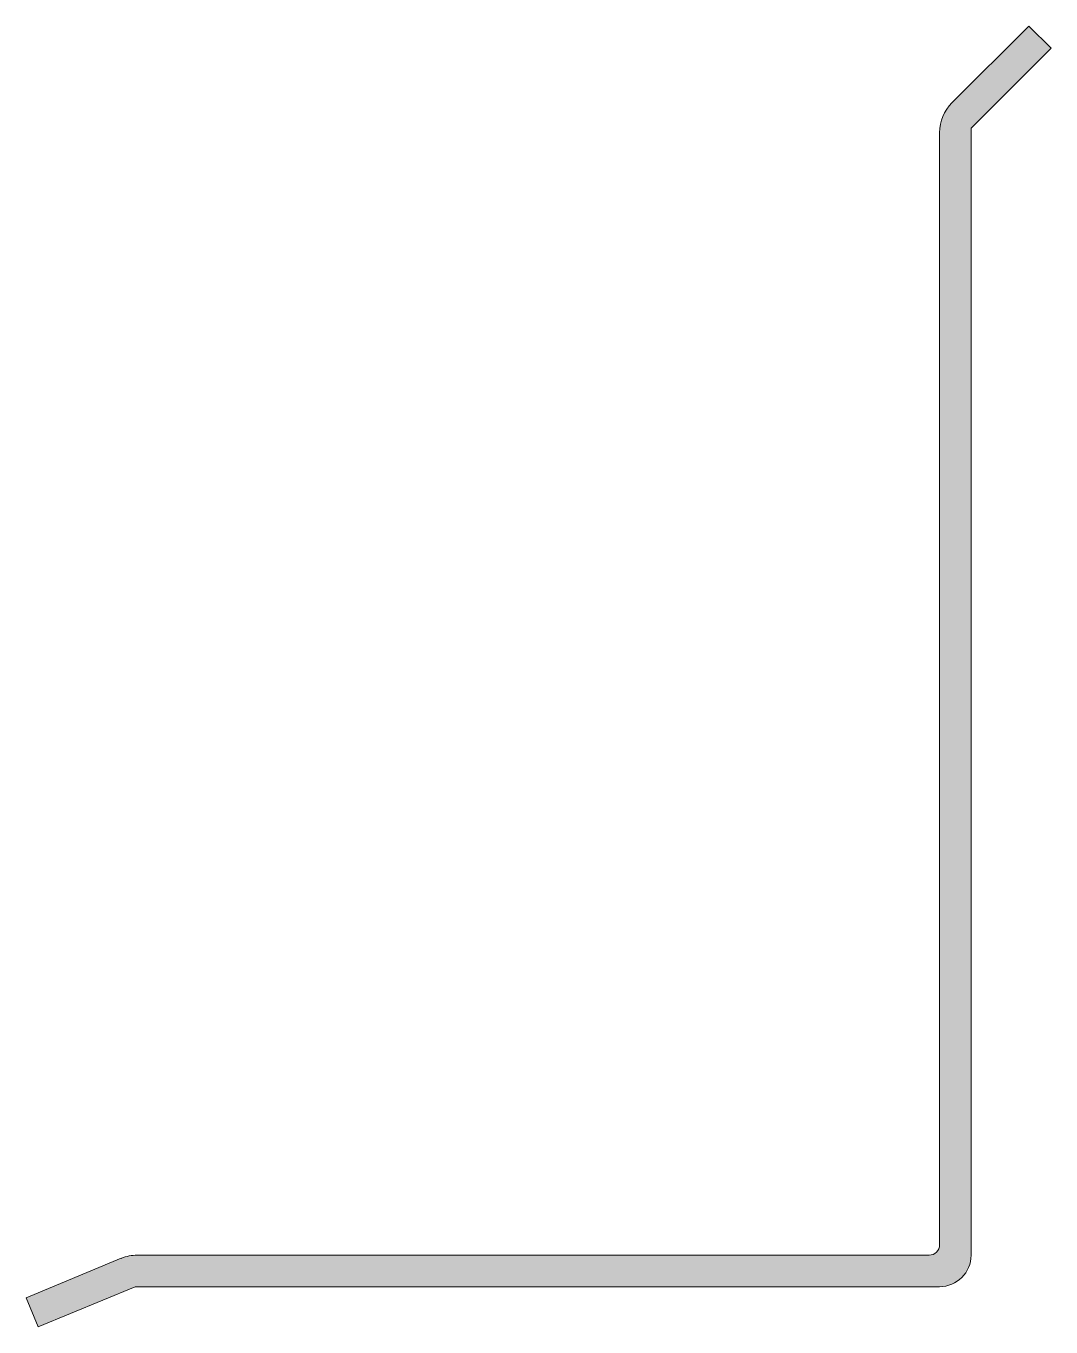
# Model space of a CAD drawing. Header units: metres. Extents: x -82 to 16, y -8 to 116.
import ezdxf

# ---------------------------------------------------------------- set-up
doc = ezdxf.new("R2010")
doc.units = ezdxf.units.M
doc.layers.add('A-DETL-GENF', color=92, linetype='Continuous', lineweight=18)

# ---------------------------------------------------------------- blocks, each defined once
blk = doc.blocks.new('21 stalen latei - type A 90x120x3-1507882-00_0 Basismaterialen')
at = {"layer": 'A-DETL-GENF'}
blk.add_hatch(color=256, dxfattribs=at).paths.add_polyline_path([(-80.85, -7.83), (-71.59, -4), (5, -4), (5.78, -3.9), (6.5, -3.6), (7.12, -3.12), (7.6, -2.5), (7.9, -1.78), (8, -1), (8, 106.27), (15.61, 113.88), (13.49, 116), (6.17, 108.69), (5.54, 107.86), (5.14, 106.89), (5, 105.86), (4.97, -0.26), (4.87, -0.5), (4.71, -0.71), (4.5, -0.87), (4.26, -0.97), (4, -1), (-71.4, -1), (-72.18, -1.08), (-72.93, -1.3), (-82, -5.06)])
for p, q in [((13.49, 116), (6.17, 108.69)), ((15.61, 113.88), (13.49, 116)), ((8, 106.27), (15.61, 113.88)), ((5, 105.86), (5, 0)), ((8, -1), (8, 106.27)), ((4, -1), (-71.4, -1)), ((-72.93, -1.3), (-82, -5.06)), ((-80.85, -7.83), (-71.59, -4)), ((-71.59, -4), (5, -4)), ((-82, -5.06), (-80.85, -7.83))]:
    blk.add_line(p, q, dxfattribs=at)
for centre, radius, start, end in [((9, 105.86), 4, 135, 180), ((4, 0), 1, 270, 0), ((-71.4, -5), 4, 90, 112.5), ((5, -1), 3, 270, 360)]:
    blk.add_arc(centre, radius, start, end, dxfattribs=at)

msp = doc.modelspace()

# ---------------------------------------------------------------- block references
msp.add_blockref('21 stalen latei - type A 90x120x3-1507882-00_0 Basismaterialen', (0, 0))

doc.saveas('drawing.dxf')
